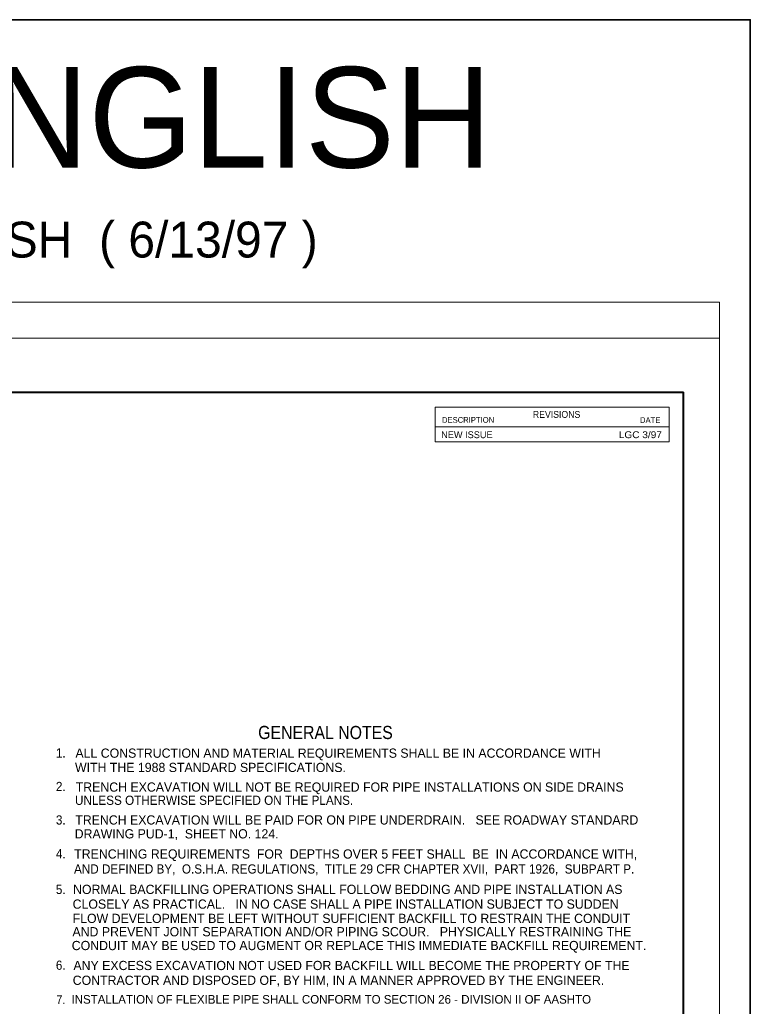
# Model space of a CAD drawing. Extents: x 701 to 1070, y -298 to -22.
# Drawn here: x 968.5 to 1070.3, y -159.5 to -22 of the extents above; entities that cross this region are included whole.
import ezdxf

# ---------------------------------------------------------------- set-up
doc = ezdxf.new("R2010")
doc.units = 0
doc.header["$LTSCALE"] = 0.62
doc.layers.add('1', color=7, linetype='Continuous', lineweight=13)

msp = doc.modelspace()

# ---------------------------------------------------------------- linework, layer by layer
at = {"layer": '1'}
for p, q in [((706.0017, -61.4204), (1066.0163, -61.4204)), ((1066.0163, -291.4296), (1066.0163, -61.4204)), ((1026.4074, -78.7758), (1059.0182, -78.7758))]:
    msp.add_line(p, q, dxfattribs=at)
at = {"layer": '1', "lineweight": 40}
for p in [(736.0029, -73.9205), (1061.0158, -282.9851)]:
    msp.add_line(p, (1061.0158, -73.9205), dxfattribs=at)
at = {"layer": '1', "lineweight": 35}
msp.add_lwpolyline([(700.9305, -298.1538), (1070.3169, -298.1538), (1070.3169, -22.0387), (700.9305, -22.0387)], close=True, dxfattribs=at)
at = {"layer": '1'}
msp.add_lwpolyline([(721.0024, -286.4291), (721.0024, -66.4204), (1066.0163, -66.4204)], dxfattribs=at)
msp.add_lwpolyline([(1026.4074, -80.8578), (1059.0242, -80.8578), (1059.0242, -76.0218), (1026.4074, -76.0218)], close=True, dxfattribs=at)

# ---------------------------------------------------------------- texts
for s, height, p in [('1988/96 SPECS. - FINAL ENGLISH', 14, (735.6653, -42.6399)), ('( pg. 74B ) FLEXIBLE PIPE INSTALLATION - ( FPI -1-00 ) - FINAL ENGLISH  ( 6/13/97 )', 5, (746.9734, -55.1762)), ('DESCRIPTION', 0.7962, (1027.3547, -78.2066)), ('DATE', 0.7962, (1054.9539, -78.2253)), ('NEW ISSUE', 0.9553, (1027.2463, -80.3468)), ('ALL CONSTRUCTION AND MATERIAL REQUIREMENTS SHALL BE IN ACCORDANCE WITH ', 1.283, (976.2766, -124.8846)), ('WITH THE 1988 STANDARD SPECIFICATIONS.', 1.283, (976.2198, -126.8758)), ('TRENCH EXCAVATION WILL NOT BE REQUIRED FOR PIPE INSTALLATIONS ON SIDE DRAINS ', 1.283, (976.3177, -129.6119)), ('TRENCH EXCAVATION WILL BE PAID FOR ON PIPE UNDERDRAIN.   SEE ROADWAY STANDARD ', 1.283, (976.2603, -134.1921)), ('DRAWING PUD-1,  SHEET NO. 124.', 1.283, (976.1734, -136.1282)), ('TRENCHING REQUIREMENTS  FOR  DEPTHS OVER 5 FEET SHALL  BE  IN ACCORDANCE WITH, ', 1.283, (976.1094, -138.9354)), ('NORMAL BACKFILLING OPERATIONS SHALL FOLLOW BEDDING AND PIPE INSTALLATION AS ', 1.283, (975.9497, -143.8681)), ('CLOSELY AS PRACTICAL.   IN NO CASE SHALL A PIPE INSTALLATION SUBJECT TO SUDDEN', 1.283, (975.8908, -145.9212)), ('FLOW DEVELOPMENT BE LEFT WITHOUT SUFFICIENT BACKFILL TO RESTRAIN THE CONDUIT', 1.283, (975.8908, -147.9099)), ('AND PREVENT JOINT SEPARATION AND/OR PIPING SCOUR.   PHYSICALLY RESTRAINING THE', 1.283, (975.8612, -149.7691)), ('CONDUIT MAY BE USED TO AUGMENT OR REPLACE THIS IMMEDIATE BACKFILL REQUIREMENT.', 1.283, (975.7649, -151.6936)), ('ANY EXCESS EXCAVATION NOT USED FOR BACKFILL WILL BECOME THE PROPERTY OF THE ', 1.283, (975.9975, -154.4747)), ('CONTRACTOR AND DISPOSED OF, BY HIM, IN A MANNER APPROVED BY THE ENGINEER.', 1.283, (975.9013, -156.5368)), ('INSTALLATION OF FLEXIBLE PIPE SHALL CONFORM TO SECTION 26 - DIVISION II OF AASHTO', 1.2, (975.7313, -159.1545))]:
    msp.add_text(s, height=height, dxfattribs=at).set_placement(p)
for s, height, width, p in [('REVISIONS', 0.9554, 0.95, (1040.0199, -77.5188)), ('LGC 3/97', 0.9553, 1.1, (1051.9925, -80.3468)), ('GENERAL NOTES', 1.833, 0.9, (1001.7428, -122.2797)), ('1.', 1.283, 0.95, (973.5578, -124.8602)), ('2.', 1.283, 0.95, (973.5568, -129.5303)), ('UNLESS OTHERWISE SPECIFIED ON THE PLANS.', 1.283, 0.95, (976.2198, -131.4488)), ('3.', 1.283, 0.95, (973.5578, -134.1938)), ('4.', 1.283, 0.95, (973.5578, -138.9052)), ('AND DEFINED BY,  O.S.H.A. REGULATIONS,  TITLE 29 CFR CHAPTER XVII,  PART 1926,  SUBPART P.  ', 1.283, 0.95, (976.0818, -141.0247)), ('5.', 1.283, 0.95, (973.5527, -143.8735)), ('6.', 1.283, 0.95, (973.5537, -154.4362)), ('7.', 1.2, 0.95, (973.6161, -159.1818))]:
    msp.add_text(s, height=height, dxfattribs=dict(at, width=width)).set_placement(p)

doc.saveas('drawing.dxf')
